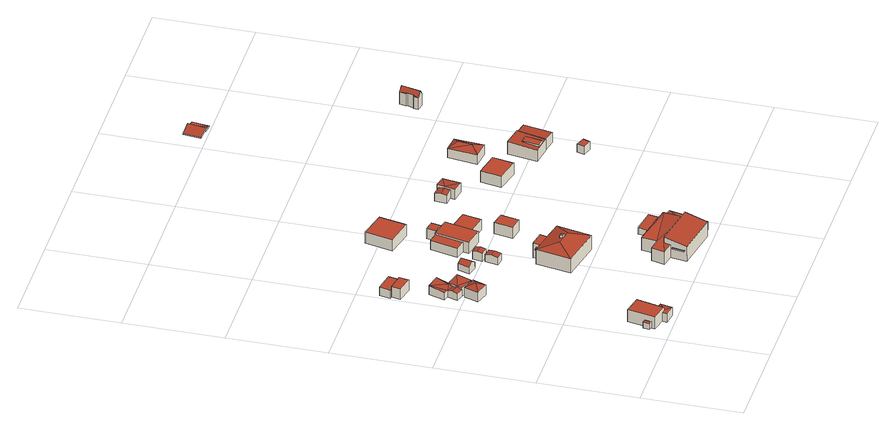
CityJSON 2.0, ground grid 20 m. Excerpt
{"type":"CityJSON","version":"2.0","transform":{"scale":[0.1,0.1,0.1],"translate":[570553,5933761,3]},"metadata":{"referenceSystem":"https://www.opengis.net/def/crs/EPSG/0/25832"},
"CityObjects":{
"building1":{"type":"Building","attributes":{"Grundfläche 2D":"1.047497","Grundhöhe NN":"4.159"},"geometry":[{"type":"Solid","lod":"3","boundaries":[[[[0,1,2,3]],[[4,5,3,2]],[[5,6,0,3]],[[6,7,1,0]],[[7,4,2,1]],[[7,6,5,4]]]],"semantics":{"surfaces":[{"type":"RoofSurface"},{"type":"WallSurface"},{"type":"GroundSurface"}],"values":[[0,1,1,1,1,2]]}}]},
"building2":{"type":"Building","attributes":{"Grundfläche 2D":"20.915255","Grundhöhe NN":"4.071"},"geometry":[{"type":"Solid","lod":"3","boundaries":[[[[8,9,10,11]],[[8,11,12,13]],[[9,8,13,14]],[[10,9,14,15]],[[11,10,15,12]],[[14,13,12,15]]]],"semantics":{"surfaces":[{"type":"RoofSurface"},{"type":"WallSurface"},{"type":"GroundSurface"}],"values":[[0,1,1,1,1,2]]}}]},
"building3":{"type":"Building","attributes":{"Grundfläche 2D":"5.288000","Grundhöhe NN":"4.314"},"geometry":[{"type":"Solid","lod":"3","boundaries":[[[[16,17,18]],[[19,20,18,21]],[[16,18,20]],[[22,23,18,17]],[[23,24,21,18]],[[24,25,19,21]],[[25,26,20,19]],[[26,27,16,20]],[[27,22,17,16]],[[22,27,26,25,24,23]]]],"semantics":{"surfaces":[{"type":"RoofSurface"},{"type":"WallSurface"},{"type":"GroundSurface"}],"values":[[0,0,0,1,1,1,1,1,1,2]]}}]},
"building4":{"type":"Building","attributes":{"Grundfläche 2D":"8.618900","Grundhöhe NN":"4.052"},"geometry":[{"type":"Solid","lod":"3","boundaries":[[[[28,29,30]],[[28,31,29]],[[28,30,32]],[[28,32,31]],[[33,34,30,29]],[[34,35,32,30]],[[35,36,31,32]],[[36,33,29,31]],[[36,35,34,33]]]],"semantics":{"surfaces":[{"type":"RoofSurface"},{"type":"WallSurface"},{"type":"GroundSurface"}],"values":[[0,0,0,0,1,1,1,1,2]]}}]},
"building5":{"type":"Building","attributes":{"Grundfläche 2D":"13.627816","Grundhöhe NN":"4.070"},"geometry":[{"type":"Solid","lod":"3","boundaries":[[[[37,38,39]],[[37,39,40]],[[41,40,42]],[[37,40,41]],[[43,44,41,45]],[[37,41,44]],[[46,43,45,47]],[[39,38,48,49]],[[40,39,49,50]],[[42,40,50,51]],[[41,42,51,52]],[[47,45,41,52,53]],[[46,47,53,54]],[[37,44,43,46,54,55]],[[38,37,55,48]],[[49,48,55,54,53,52,51,50]]]],"semantics":{"surfaces":[{"type":"RoofSurface"},{"type":"WallSurface"},{"type":"GroundSurface"}],"values":[[0,0,0,0,0,0,0,1,1,1,1,1,1,1,1,2]]}}]},
"building6":{"type":"Building","attributes":{"Grundfläche 2D":"6.318040","Grundhöhe NN":"4.163"},"geometry":[{"type":"Solid","lod":"3","boundaries":[[[[56,57,58,59]],[[57,56,60,61]],[[58,57,61,62]],[[59,58,62,63]],[[56,59,63,60]],[[61,60,63,62]]]],"semantics":{"surfaces":[{"type":"RoofSurface"},{"type":"WallSurface"},{"type":"GroundSurface"}],"values":[[0,1,1,1,1,2]]}}]},
"building7":{"type":"Building","attributes":{"Grundfläche 2D":"8.883326","Grundhöhe NN":"4.136"},"geometry":[{"type":"Solid","lod":"3","boundaries":[[[[64,65,66,67,68]],[[66,65,69,70]],[[71,68,67,66,70,72]],[[64,68,71,73]],[[65,64,73,69]],[[72,70,69,73,71]]]],"semantics":{"surfaces":[{"type":"RoofSurface"},{"type":"WallSurface"},{"type":"GroundSurface"}],"values":[[0,1,1,1,1,2]]}}]},
"building8":{"type":"Building","attributes":{"Grundfläche 2D":"9.854846","Grundhöhe NN":"4.072"},"geometry":[{"type":"Solid","lod":"3","boundaries":[[[[74,75,76,77,78]],[[79,78,80]],[[74,78,79]],[[80,78,77,76,55,54]],[[79,80,54,81]],[[74,79,81,82]],[[76,75,74,82,48,55]],[[81,54,55,48,82]]]],"semantics":{"surfaces":[{"type":"RoofSurface"},{"type":"WallSurface"},{"type":"GroundSurface"}],"values":[[0,0,0,1,1,1,1,2]]}}]},
"building9":{"type":"Building","attributes":{"Grundfläche 2D":"5.032806","Grundhöhe NN":"4.036"},"geometry":[{"type":"Solid","lod":"3","boundaries":[[[[83,84,85]],[[86,84,83]],[[87,86,83,88]],[[85,84,89,90]],[[88,83,85,90,91]],[[87,88,91,92]],[[89,84,86,87,92]],[[90,89,92,91]]]],"semantics":{"surfaces":[{"type":"RoofSurface"},{"type":"WallSurface"},{"type":"GroundSurface"}],"values":[[0,0,0,1,1,1,1,2]]}}]},
"building10":{"type":"Building","attributes":{"Grundfläche 2D":"4.200052","Grundhöhe NN":"4.081"},"geometry":[{"type":"Solid","lod":"3","boundaries":[[[[93,94,95,96]],[[97,94,93,98]],[[96,95,99,100]],[[98,93,96,100,101]],[[97,98,101,102]],[[99,95,94,97,102]],[[101,100,99,102]]]],"semantics":{"surfaces":[{"type":"RoofSurface"},{"type":"WallSurface"},{"type":"GroundSurface"}],"values":[[0,0,1,1,1,1,2]]}}]},
"building11":{"type":"Building","attributes":{"Grundfläche 2D":"3.421201","Grundhöhe NN":"4.111"},"geometry":[{"type":"Solid","lod":"3","boundaries":[[[[103,104,105,106]],[[107,103,106,108]],[[108,106,105,109,110]],[[107,108,110,111]],[[104,103,107,111,112]],[[105,104,112,109]],[[110,109,112,111]]]],"semantics":{"surfaces":[{"type":"RoofSurface"},{"type":"WallSurface"},{"type":"GroundSurface"}],"values":[[0,0,1,1,1,1,2]]}}]},
"building12":{"type":"Building","attributes":{"Grundfläche 2D":"67.881580","Grundhöhe NN":"4.129"},"children":["building12-1","building12-2"],"geometry":[{"type":"Solid","lod":"3","boundaries":[[[[113,114,115]],[[116,115,114,117,118]],[[119,120,121,118,117,114,113]],[[120,119,122,123,124]],[[116,118,121]],[[113,115,125,126]],[[119,113,126,127]],[[122,119,127,128]],[[123,122,128,129]],[[130,131,132,120,124,123,129,133]],[[132,120,132,131,130,131]],[[120,132,131,130,134,121]],[[116,121,134,135]],[[115,116,135,125]],[[125,135,134,130,133,129,128,127,126]]]],"semantics":{"surfaces":[{"type":"RoofSurface"},{"type":"WallSurface"},{"type":"GroundSurface"}],"values":[[0,0,0,0,0,1,1,1,1,1,1,1,1,1,2]]}}]},
"building12-1":{"type":"BuildingInstallation","parents":["building12"],"geometry":[{"type":"MultiSurface","lod":"3","boundaries":[[[136,137,138,139]],[[140,141,139,138]],[[136,139,141,142]],[[142,143,137,136]],[[138,137,143,140]]],"semantics":{"surfaces":[{"type":"RoofSurface"},{"type":"WallSurface"}],"values":[0,1,1,1,1]}}]},
"building12-2":{"type":"BuildingInstallation","parents":["building12"],"geometry":[{"type":"MultiSurface","lod":"3","boundaries":[[[144,132,145,146]],[[131,147,145,132]],[[148,131,132,144]],[[147,149,146,145]],[[149,148,144,146]],[[149,147,131,148]]],"semantics":{"surfaces":[{"type":"RoofSurface"},{"type":"WallSurface"},{"type":"OuterCeilingSurface"}],"values":[0,1,1,1,1,2]}}]},
"building13":{"type":"Building","attributes":{"Grundfläche 2D":"109.699614","Grundhöhe NN":"4.151"},"children":["building13-1"],"geometry":[{"type":"Solid","lod":"3","boundaries":[[[[150,151,152]],[[153,150,152,154]],[[155,156,157]],[[158,159,155,157,160]],[[158,160,161]],[[162,161,163]],[[158,161,162]],[[164,165,166,167,168,169]],[[170,171,166,165,164,157,156]],[[167,166,171,172]],[[152,169,168,167,172,173,154]],[[160,157,164,169,152]],[[153,154,173,174]],[[150,153,174,175]],[[151,150,175,176]],[[177,163,161,160,152,151,176]],[[162,163,177,178]],[[158,162,178,179]],[[159,158,179,180]],[[155,159,180,181]],[[156,155,181,170]],[[171,170,181,180,179,178,177,176,175,174,173,172]]]],"semantics":{"surfaces":[{"type":"RoofSurface"},{"type":"WallSurface"},{"type":"GroundSurface"}],"values":[[0,0,0,0,0,0,0,0,1,1,1,1,1,1,1,1,1,1,1,1,1,2]]}}]},
"building13-1":{"type":"BuildingInstallation","parents":["building13"],"geometry":[{"type":"MultiSurface","lod":"3","boundaries":[[[182,183,184,185]],[[186,187,185,184]],[[188,186,184,183]],[[187,189,182,185]],[[189,188,183,182]],[[188,189,187,186]]],"semantics":{"surfaces":[{"type":"RoofSurface"},{"type":"WallSurface"},{"type":"OuterCeilingSurface"}],"values":[0,1,1,1,1,2]}}]},
"building14":{"type":"Building","attributes":{"Grundfläche 2D":"61.004034","Grundhöhe NN":"4.110"},"children":["building14-1"],"geometry":[{"type":"Solid","lod":"3","boundaries":[[[[190,191,192,193]],[[194,195,196,197]],[[198,199,200,201]],[[202,203,204,205,206]],[[199,198,207,208]],[[200,199,208,209,210,211]],[[200,211,210,209,212,201]],[[213,214,193,192]],[[214,215,190,193]],[[215,216,191,190]],[[216,213,192,191]],[[197,196,217,218]],[[194,197,218,219]],[[195,194,219,220]],[[220,221,204,203,202,222,217,196,195]],[[205,204,221,223]],[[201,212,224,206,205,223,207,198]],[[202,206,224,222]],[[216,215,214,213]],[[222,224,212,209,208,207,223,221,220,219,218,217]]]],"semantics":{"surfaces":[{"type":"RoofSurface"},{"type":"WallSurface"},{"type":"GroundSurface"}],"values":[[0,0,0,0,1,1,1,1,1,1,1,1,1,1,1,1,1,1,2,2]]}}]},
"building14-1":{"type":"BuildingInstallation","parents":["building14"],"geometry":[{"type":"MultiSurface","lod":"3","boundaries":[[[225,226,227,211]],[[228,210,211,227]],[[210,229,225,211]],[[229,230,226,225]],[[230,228,227,226]],[[230,229,210,228]]],"semantics":{"surfaces":[{"type":"RoofSurface"},{"type":"WallSurface"},{"type":"OuterCeilingSurface"}],"values":[0,1,1,1,1,2]}}]},
"building15":{"type":"Building","attributes":{"Grundfläche 2D":"32.598380","Grundhöhe NN":"4.244"},"geometry":[{"type":"Solid","lod":"3","boundaries":[[[[231,232,233,234]],[[235,236,234,233]],[[236,237,231,234]],[[237,238,232,231]],[[238,235,233,232]],[[238,237,236,235]]]],"semantics":{"surfaces":[{"type":"RoofSurface"},{"type":"WallSurface"},{"type":"GroundSurface"}],"values":[[0,1,1,1,1,2]]}}]},
"building16":{"type":"Building","attributes":{"Grundfläche 2D":"9.703589","Grundhöhe NN":"4.151"},"geometry":[{"type":"Solid","lod":"3","boundaries":[[[[239,240,241,242]],[[243,244,242,241]],[[244,245,239,242]],[[245,246,240,239]],[[246,243,241,240]],[[246,245,244,243]]]],"semantics":{"surfaces":[{"type":"RoofSurface"},{"type":"WallSurface"},{"type":"GroundSurface"}],"values":[[0,1,1,1,1,2]]}}]},
"building17":{"type":"Building","attributes":{"Grundfläche 2D":"10.487349","Grundhöhe NN":"3.780"},"geometry":[{"type":"Solid","lod":"3","boundaries":[[[[247,248,249,250]],[[251,252,250,249]],[[252,253,247,250]],[[253,254,248,247]],[[254,251,249,248]],[[254,253,252,251]]]],"semantics":{"surfaces":[{"type":"RoofSurface"},{"type":"WallSurface"},{"type":"GroundSurface"}],"values":[[0,1,1,1,1,2]]}}]},
"building18":{"type":"Building","attributes":{"Grundfläche 2D":"4.823172","Grundhöhe NN":"4.018"},"geometry":[{"type":"Solid","lod":"3","boundaries":[[[[255,256,257,258]],[[259,256,255,260]],[[258,257,261,262]],[[260,255,258,262,263]],[[259,260,263,264]],[[261,257,256,259,264]],[[263,262,261,264]]]],"semantics":{"surfaces":[{"type":"RoofSurface"},{"type":"WallSurface"},{"type":"GroundSurface"}],"values":[[0,0,1,1,1,1,2]]}}]},
"building19":{"type":"Building","attributes":{"Grundfläche 2D":"9.211591","Grundhöhe NN":"3.996"},"geometry":[{"type":"Solid","lod":"3","boundaries":[[[[265,266,267]],[[268,269,265]],[[269,266,265]],[[268,265,267,270,271]],[[269,268,271,272]],[[266,269,272,273]],[[267,266,273,270]],[[271,270,273,272]]]],"semantics":{"surfaces":[{"type":"RoofSurface"},{"type":"WallSurface"},{"type":"GroundSurface"}],"values":[[0,0,0,1,1,1,1,2]]}}]},
"building20":{"type":"Building","attributes":{"Grundfläche 2D":"22.026272","Grundhöhe NN":"4.051"},"geometry":[{"type":"Solid","lod":"3","boundaries":[[[[274,275,276,277]],[[278,279,277,276]],[[279,280,274,277]],[[280,281,275,274]],[[281,278,276,275]],[[281,280,279,278]]]],"semantics":{"surfaces":[{"type":"RoofSurface"},{"type":"WallSurface"},{"type":"GroundSurface"}],"values":[[0,1,1,1,1,2]]}}]},
"building21":{"type":"Building","attributes":{"Grundfläche 2D":"20.839591","Grundhöhe NN":"3.991"},"geometry":[{"type":"Solid","lod":"3","boundaries":[[[[282,283,284]],[[285,286,283]],[[282,285,283]],[[282,284,287]],[[282,287,286]],[[282,286,285]],[[288,289,284,283]],[[289,290,287,284]],[[290,291,286,287]],[[291,288,283,286]],[[291,290,289,288]]]],"semantics":{"surfaces":[{"type":"RoofSurface"},{"type":"WallSurface"},{"type":"GroundSurface"}],"values":[[0,0,0,0,0,0,1,1,1,1,2]]}}]},
"building22":{"type":"Building","attributes":{"Grundfläche 2D":"24.193259","Grundhöhe NN":"4.210"},"children":["building22-1"],"geometry":[{"type":"Solid","lod":"3","boundaries":[[[[292,293,294,295,296,297]],[[295,294,298,299]],[[297,296,295,299,300]],[[301,293,292,297,300,302]],[[294,293,301,298]],[[302,300,299,298,301]]]],"semantics":{"surfaces":[{"type":"RoofSurface"},{"type":"WallSurface"},{"type":"GroundSurface"}],"values":[[0,1,1,1,1,2]]}}]},
"building22-1":{"type":"BuildingInstallation","parents":["building22"],"geometry":[{"type":"MultiSurface","lod":"3","boundaries":[[[303,304,305,306]],[[307,308,306,305]],[[308,309,303,306]],[[304,303,309,310]],[[305,304,310,307]]],"semantics":{"surfaces":[{"type":"RoofSurface"},{"type":"WallSurface"}],"values":[0,1,1,1,1]}}]},
"building23":{"type":"Building","attributes":{"Grundfläche 2D":"2.956817","Grundhöhe NN":"4.081"},"geometry":[{"type":"Solid","lod":"3","boundaries":[[[[311,312,313,314]],[[315,316,314,313]],[[316,317,311,314]],[[317,318,312,311]],[[318,315,313,312]],[[318,317,316,315]]]],"semantics":{"surfaces":[{"type":"RoofSurface"},{"type":"WallSurface"},{"type":"GroundSurface"}],"values":[[0,1,1,1,1,2]]}}]},
"building24":{"type":"Building","attributes":{"Grundfläche 2D":"17.606418","Grundhöhe NN":"4.182"},"geometry":[{"type":"Solid","lod":"3","boundaries":[[[[319,320,321,322]],[[301,302,322,321]],[[302,323,319,322]],[[323,324,320,319]],[[324,301,321,320]],[[324,323,302,301]]]],"semantics":{"surfaces":[{"type":"RoofSurface"},{"type":"WallSurface"},{"type":"GroundSurface"}],"values":[[0,1,1,1,1,2]]}}]},
"building25":{"type":"Building","attributes":{"Grundfläche 2D":"9.396865","Grundhöhe NN":"5.719"},"geometry":[{"type":"Solid","lod":"3","boundaries":[[[[325,326,327,328,329]],[[326,325,330,331]],[[327,326,331,332]],[[328,327,332,333]],[[325,329,328,333,334,330]],[[333,332,331,330,334]]]],"semantics":{"surfaces":[{"type":"RoofSurface"},{"type":"WallSurface"},{"type":"GroundSurface"}],"values":[[0,1,1,1,1,2]]}}]},
"building26":{"type":"Building","attributes":{"Grundfläche 2D":"6.074009","Grundhöhe NN":"5.719"},"geometry":[{"type":"Solid","lod":"3","boundaries":[[[[335,336,337]],[[338,336,335]],[[339,340,337,336]],[[340,341,335,337]],[[341,342,338,335]],[[342,339,336,338]],[[342,341,340,339]]]],"semantics":{"surfaces":[{"type":"RoofSurface"},{"type":"WallSurface"},{"type":"GroundSurface"}],"values":[[0,0,1,1,1,1,2]]}}]},
"building27":{"type":"Building","attributes":{"Grundfläche 2D":"6.298345","Grundhöhe NN":"3.973"},"geometry":[{"type":"Solid","lod":"3","boundaries":[[[[343,344,345,346,347,348]],[[344,349,345]],[[350,343,348]],[[351,352,347,346,353,354,355]],[[356,354,353]],[[353,346,345,357,358]],[[356,353,358,359]],[[354,356,359,360]],[[355,354,360,361]],[[351,355,361,362]],[[352,351,362,363]],[[348,347,352,363,364]],[[350,348,364,365]],[[343,350,365,366]],[[344,343,366,367]],[[349,344,367,368]],[[345,349,368,357]],[[358,357,368,367,366,365,364,363,362,361,360,359]]]],"semantics":{"surfaces":[{"type":"RoofSurface"},{"type":"WallSurface"},{"type":"GroundSurface"}],"values":[[0,0,0,0,0,1,1,1,1,1,1,1,1,1,1,1,1,2]]}}]}
},
"vertices":[
[24,53,25],[21,40,25],[29,38,25],[31,51,25],[29,38,12],[31,51,12],[24,53,12],[21,40,12],
[38,86,38],[27,30,38],[62,22,38],[75,78,38],[75,78,11],[38,86,11],[27,30,11],[62,22,11],
[82,34,31],[66,38,33],[62,22,32],[51,14,32],[76,9,31],[53,24,32],[66,38,13],[62,22,13],[53,24,13],[51,14,13],[76,9,13],[82,34,13],
[50,382,40],[41,402,33],[31,373,33],[68,392,33],[58,364,33],[41,402,11],[31,373,11],[58,364,11],[68,392,11],
[52,435,28],[53,435,28],[60,460,33],[32,468,32],[33,432,26],[23,435,26],[45,417,29],[48,426,26],[30,422,29],[41,406,26],[26,411,26],[53,435,11],[60,460,11],[32,468,11],[23,435,11],[33,432,11],[26,411,11],[41,406,11],[52,435,11],
[38,527,36],[6,533,36],[2,515,36],[34,507,36],[38,527,12],[6,533,12],[2,515,12],[34,507,12],
[44,549,30],[6,556,30],[1,534,30],[38,527,30],[40,527,30],[6,556,11],[1,534,11],[40,527,11],[38,527,11],[44,549,11],
[81,426,31],[53,435,30],[52,435,30],[48,426,31],[45,417,31],[70,395,31],[41,406,31],[70,395,11],[81,426,11],
[136,433,31],[139,407,25],[145,431,25],[130,410,31],[119,412,25],[126,436,25],[139,407,10],[145,431,10],[126,436,10],[119,412,10],
[163,381,29],[179,378,29],[181,391,27],[165,394,27],[176,365,27],[160,368,27],[181,391,11],[165,394,11],[160,368,11],[176,365,11],
[166,409,31],[164,399,29],[181,396,29],[182,406,31],[168,419,29],[184,416,29],[181,396,11],[184,416,11],[168,419,11],[164,399,11],
[268,282,43],[234,252,54],[254,212,43],[168,229,43],[217,256,54],[202,259,54],[229,291,43],[199,297,43],[182,300,43],[232,305,43],[201,311,43],[200,304,43],[254,212,11],[268,282,11],[229,291,11],[232,305,11],[201,311,11],[199,297,11],[199,297,34],[199,297,36],[200,304,11],[182,300,11],[168,229,11],
[224,256,58],[225,262,58],[219,264,58],[218,257,58],[219,264,51],[218,257,53],[224,256,53],[225,262,51],
[192,298,36],[200,304,36],[193,305,36],[200,304,34],[192,298,34],[193,305,34],
[387,96,31],[366,100,32],[357,58,31],[370,17,31],[350,21,31],[239,67,40],[264,62,40],[267,75,41],[269,89,41],[245,94,40],[357,58,42],[366,100,40],[275,121,40],[366,103,40],[267,75,54],[259,33,46],[258,29,45],[349,13,45],[350,21,47],[357,58,54],[264,62,12],[258,29,12],[349,13,12],[350,21,12],[370,17,12],[387,96,12],[366,100,12],[366,103,12],[275,121,12],[269,89,12],[245,94,12],[239,67,12],
[261,58,36],[256,34,36],[259,33,36],[263,58,36],[259,33,34],[263,58,34],[256,34,34],[261,58,34],
[213,519,33],[209,500,33],[229,496,33],[233,515,33],[165,447,32],[186,442,32],[199,498,32],[178,503,32],[227,435,34],[266,427,34],[274,465,34],[236,474,34],[199,499,36],[199,498,36],[183,430,36],[224,422,36],[239,490,36],[227,435,11],[266,427,11],[274,465,11],[274,465,15],[274,465,17],[236,474,11],[229,496,11],[233,515,11],[213,519,11],[209,500,11],[199,498,11],[178,503,11],[165,447,11],[186,442,11],[183,430,11],[199,499,11],[224,422,11],[239,490,11],
[276,475,17],[247,482,17],[244,472,17],[244,472,15],[276,475,15],[247,482,15],
[168,626,36],[155,570,36],[210,557,37],[223,613,36],[210,557,12],[223,613,12],[168,626,12],[155,570,12],
[325,140,26],[321,120,26],[368,112,26],[372,132,26],[368,112,12],[372,132,12],[325,140,12],[321,120,12],
[284,359,33],[291,396,33],[264,402,33],[257,364,33],[264,402,8],[257,364,8],[284,359,8],[291,396,8],
[337,524,30],[357,522,30],[359,533,28],[338,536,28],[355,510,28],[336,512,28],[359,533,10],[338,536,10],[336,512,10],[355,510,10],
[357,522,33],[384,533,31],[360,537,33],[353,501,32],[379,496,31],[360,537,10],[353,501,10],[379,496,10],[384,533,10],
[460,415,36],[469,458,36],[420,469,36],[411,426,36],[420,469,11],[411,426,11],[460,415,11],[469,458,11],
[497,504,39],[484,549,31],[477,489,31],[500,532,39],[518,545,31],[512,485,31],[484,549,10],[477,489,10],[512,485,10],[518,545,10],
[551,377,37],[561,435,40],[522,443,40],[511,383,37],[539,378,37],[550,376,37],[522,443,12],[511,383,12],[550,376,12],[561,435,12],[551,377,12],
[523,383,41],[539,380,41],[545,414,41],[529,417,41],[545,414,39],[529,417,39],[523,383,37],[539,380,37],
[557,304,29],[575,298,29],[580,312,29],[561,319,29],[580,312,11],[561,319,11],[557,304,11],[575,298,11],
[580,371,34],[590,430,35],[561,435,37],[551,377,36],[580,371,12],[590,430,12],
[436,1038,36],[411,1040,29],[406,1004,29],[430,1000,36],[436,1037,36],[436,1038,34],[411,1040,27],[406,1004,27],[430,1000,34],[436,1037,34],
[447,999,29],[436,1037,29],[431,1001,30],[453,1034,29],[436,1037,27],[431,1001,27],[447,999,27],[453,1034,27],
[633,665,39],[629,652,39],[625,642,37],[633,640,47],[643,679,47],[635,681,37],[627,652,37],[631,666,37],[647,661,36],[651,677,37],[641,639,37],[643,649,38],[646,661,38],[644,648,37],[625,642,10],[641,639,10],[644,648,10],[643,649,10],[646,661,10],[647,661,10],[651,677,10],[635,681,10],[631,666,10],[633,665,10],[629,652,10],[627,652,10]
]}
